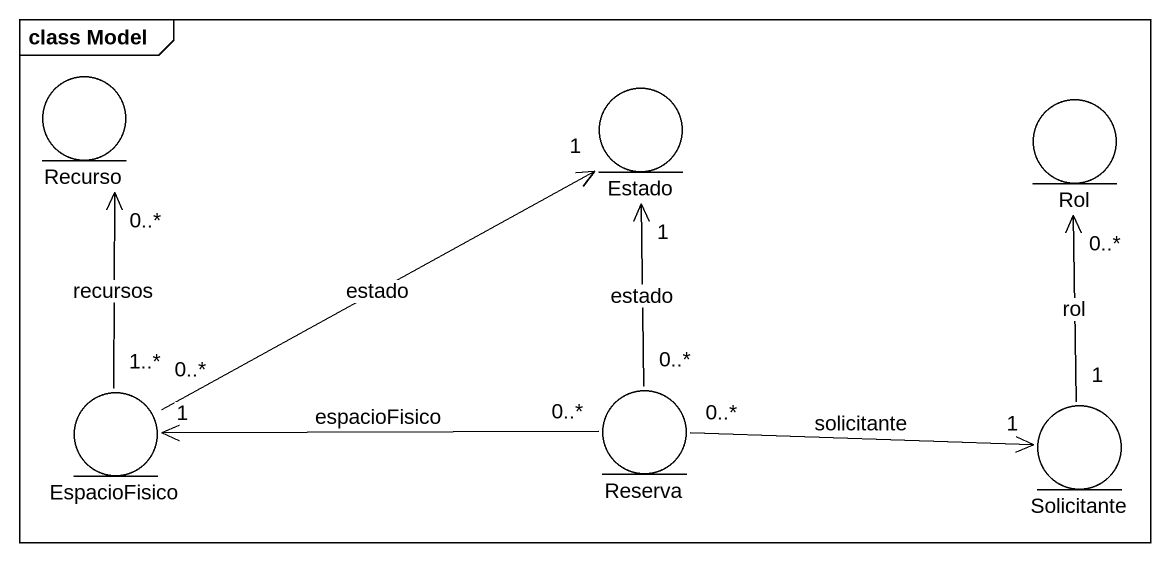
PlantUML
@startuml
mainframe class Model
entity Recurso
entity Estado
entity Rol
entity EspacioFisico
entity Reserva
entity Solicitante
EspacioFisico "1..*" -up-> "0..*" Recurso : recursos
EspacioFisico "0..*" -up-> "1" Estado : estado
Reserva "0..*" -up-> "1" Estado : estado
Reserva "0..*" -left-> "1" EspacioFisico : espacioFisico
Reserva "0..*" -right-> "1" Solicitante : solicitante
Solicitante "1" -up-> "0..*" Rol : rol
@enduml
